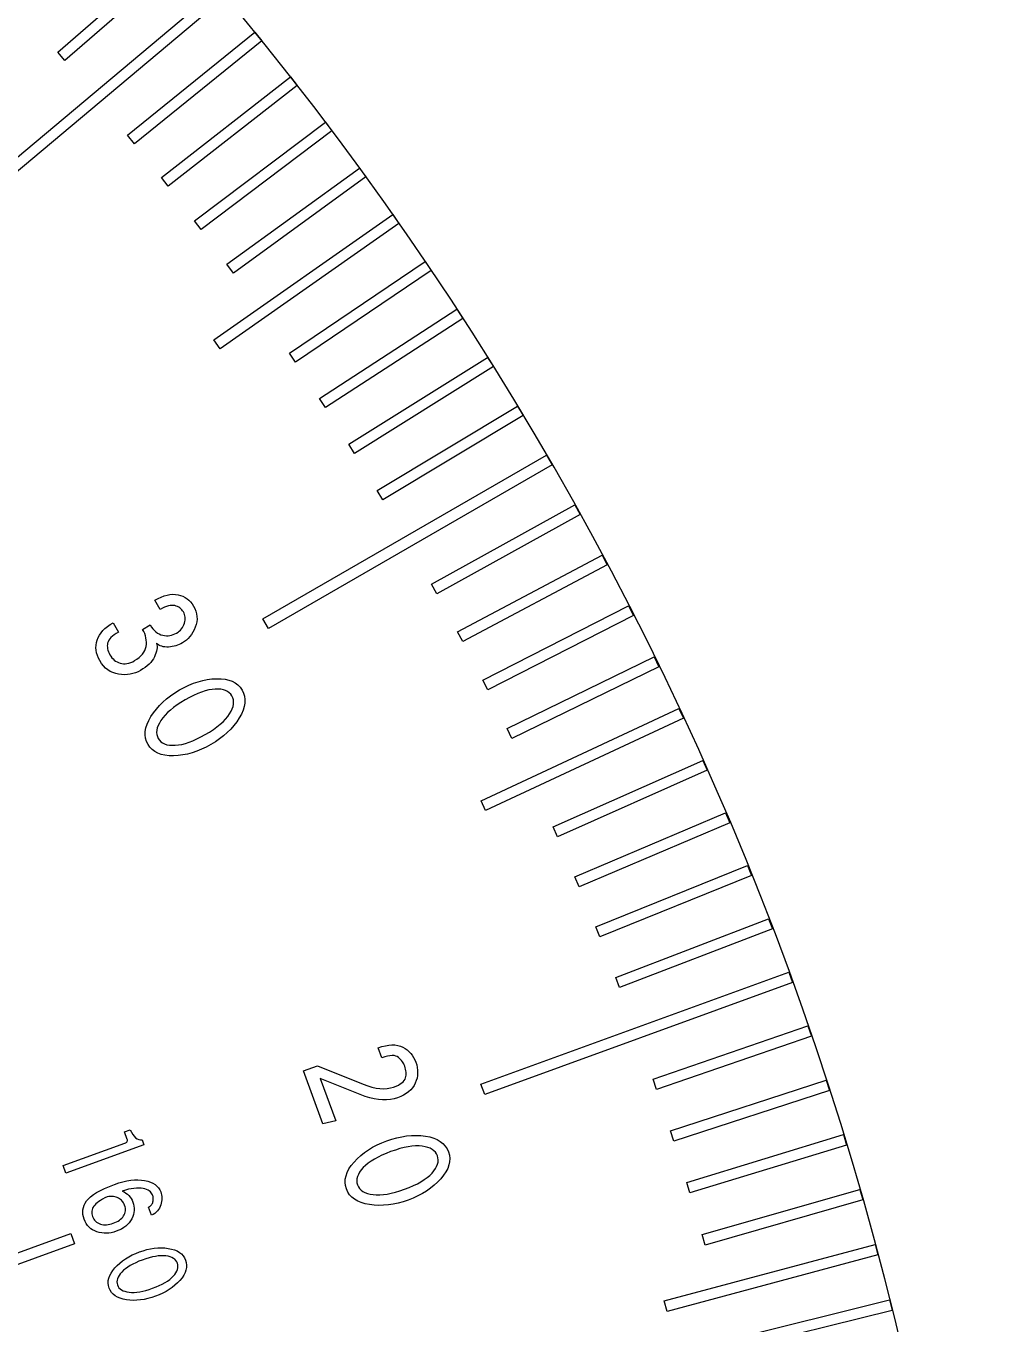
# Model space of a CAD drawing. Header units: millimetres. Extents: x -60 to 60, y -10 to 60.
# Drawn here: x 42.37 to 60, y 14.17 to 37.95 of the extents above; entities that cross this region are included whole.
import ezdxf

# ---------------------------------------------------------------- set-up
doc = ezdxf.new("R2010")
doc.units = ezdxf.units.MM
doc.layers.get('0').update_dxf_attribs({"linetype": 'CONTINUOUS'})

msp = doc.modelspace()

# ---------------------------------------------------------------- linework, layer by layer
at = {"color": 7, "linetype": 'CONTINUOUS', "lineweight": -3}
for p, q in [((44.734, 27.431), (44.793, 27.462)), ((44.833, 27.26), (44.734, 27.431)), ((44.793, 27.462), (44.85, 27.488)), ((44.85, 27.488), (44.905, 27.509)), ((44.905, 27.509), (44.958, 27.524)), ((44.958, 27.524), (45.011, 27.533)), ((45.011, 27.533), (45.061, 27.538)), ((45.061, 27.538), (45.11, 27.536)), ((45.11, 27.536), (45.158, 27.529)), ((45.158, 27.529), (45.204, 27.517)), ((45.204, 27.517), (45.246, 27.501)), ((45.246, 27.501), (45.286, 27.482)), ((45.286, 27.482), (45.323, 27.458)), ((45.323, 27.458), (45.357, 27.43)), ((45.357, 27.43), (45.389, 27.398)), ((45.389, 27.398), (45.417, 27.362)), ((45.417, 27.362), (45.443, 27.321)), ((44.873, 27.283), (44.833, 27.26)), ((44.912, 27.3), (44.873, 27.283)), ((44.948, 27.315), (44.912, 27.3)), ((44.983, 27.326), (44.948, 27.315)), ((45.015, 27.333), (44.983, 27.326)), ((45.046, 27.336), (45.015, 27.333)), ((45.075, 27.336), (45.046, 27.336)), ((45.101, 27.331), (45.075, 27.336)), ((45.126, 27.323), (45.101, 27.331)), ((45.15, 27.314), (45.126, 27.323)), ((45.172, 27.302), (45.15, 27.314)), ((45.191, 27.289), (45.172, 27.302)), ((45.21, 27.273), (45.191, 27.289)), ((45.227, 27.255), (45.21, 27.273)), ((45.243, 27.236), (45.227, 27.255)), ((45.257, 27.214), (45.243, 27.236)), ((45.268, 27.191), (45.257, 27.214)), ((45.277, 27.168), (45.268, 27.191)), ((45.284, 27.143), (45.277, 27.168)), ((45.287, 27.118), (45.284, 27.143)), ((45.288, 27.092), (45.287, 27.118)), ((45.443, 27.321), (45.467, 27.275)), ((45.467, 27.275), (45.486, 27.227)), ((45.486, 27.227), (45.498, 27.18)), ((45.498, 27.18), (45.505, 27.132)), ((45.505, 27.132), (45.506, 27.084)), ((43.781, 26.873), (43.82, 26.911)), ((43.82, 26.911), (43.864, 26.949)), ((43.864, 26.949), (43.913, 26.984)), ((43.913, 26.984), (43.967, 27.018)), ((43.967, 27.018), (44.066, 26.847)), ((44.51, 26.896), (44.649, 26.977)), ((44.531, 26.856), (44.51, 26.896)), ((44.649, 26.977), (44.673, 26.938)), ((44.673, 26.938), (44.698, 26.905)), ((44.698, 26.905), (44.724, 26.876)), ((45.182, 26.862), (45.204, 26.882)), ((45.204, 26.882), (45.223, 26.905)), ((45.223, 26.905), (45.24, 26.928)), ((45.24, 26.928), (45.255, 26.953)), ((45.255, 26.953), (45.266, 26.98)), ((45.266, 26.98), (45.276, 27.009)), ((45.276, 27.009), (45.283, 27.037)), ((45.283, 27.037), (45.287, 27.065)), ((45.287, 27.065), (45.288, 27.092)), ((45.454, 26.889), (45.431, 26.844)), ((45.474, 26.937), (45.454, 26.889)), ((45.49, 26.986), (45.474, 26.937)), ((45.501, 27.035), (45.49, 26.986)), ((45.506, 27.084), (45.501, 27.035)), ((43.656, 26.606), (43.664, 26.653)), ((43.664, 26.653), (43.677, 26.7)), ((43.677, 26.7), (43.695, 26.746)), ((43.695, 26.746), (43.719, 26.789)), ((43.719, 26.789), (43.747, 26.832)), ((43.747, 26.832), (43.781, 26.873)), ((43.868, 26.644), (43.863, 26.619)), ((43.876, 26.669), (43.868, 26.644)), ((43.888, 26.696), (43.876, 26.669)), ((43.906, 26.721), (43.888, 26.696)), ((43.928, 26.746), (43.906, 26.721)), ((43.956, 26.772), (43.928, 26.746)), ((43.987, 26.797), (43.956, 26.772)), ((44.024, 26.823), (43.987, 26.797)), ((44.066, 26.847), (44.024, 26.823)), ((44.548, 26.817), (44.531, 26.856)), ((44.561, 26.778), (44.548, 26.817)), ((44.571, 26.739), (44.561, 26.778)), ((44.577, 26.7), (44.571, 26.739)), ((44.58, 26.661), (44.577, 26.7)), ((44.579, 26.622), (44.58, 26.661)), ((44.724, 26.876), (44.752, 26.85)), ((44.752, 26.85), (44.782, 26.828)), ((44.785, 26.622), (44.764, 26.64)), ((44.764, 26.64), (44.77, 26.613)), ((44.782, 26.828), (44.813, 26.811)), ((44.813, 26.811), (44.845, 26.798)), ((44.845, 26.798), (44.879, 26.789)), ((44.879, 26.789), (44.913, 26.783)), ((44.913, 26.783), (44.946, 26.78)), ((44.946, 26.78), (44.979, 26.78)), ((44.979, 26.78), (45.01, 26.784)), ((45.01, 26.784), (45.041, 26.791)), ((45.041, 26.791), (45.072, 26.799)), ((45.072, 26.799), (45.102, 26.811)), ((45.102, 26.811), (45.131, 26.827)), ((45.131, 26.827), (45.158, 26.843)), ((45.158, 26.843), (45.182, 26.862)), ((45.239, 26.646), (45.209, 26.631)), ((45.277, 26.671), (45.239, 26.646)), ((45.313, 26.7), (45.277, 26.671)), ((45.346, 26.731), (45.313, 26.7)), ((45.377, 26.765), (45.346, 26.731)), ((45.405, 26.803), (45.377, 26.765)), ((45.431, 26.844), (45.405, 26.803)), ((43.654, 26.559), (43.656, 26.606)), ((43.657, 26.512), (43.654, 26.559)), ((43.666, 26.464), (43.657, 26.512)), ((43.68, 26.417), (43.666, 26.464)), ((43.699, 26.37), (43.68, 26.417)), ((43.863, 26.619), (43.861, 26.593)), ((43.861, 26.593), (43.863, 26.567)), ((43.863, 26.567), (43.867, 26.54)), ((43.867, 26.54), (43.873, 26.513)), ((43.873, 26.513), (43.883, 26.485)), ((43.883, 26.485), (43.895, 26.458)), ((43.895, 26.458), (43.909, 26.431)), ((43.909, 26.431), (43.927, 26.403)), ((43.927, 26.403), (43.947, 26.377)), ((44.445, 26.379), (44.479, 26.409)), ((44.479, 26.409), (44.508, 26.441)), ((44.508, 26.441), (44.532, 26.475)), ((44.532, 26.475), (44.551, 26.51)), ((44.551, 26.51), (44.565, 26.545)), ((44.565, 26.545), (44.574, 26.583)), ((44.574, 26.583), (44.579, 26.622)), ((44.742, 26.428), (44.726, 26.393)), ((44.754, 26.461), (44.742, 26.428)), ((44.764, 26.494), (44.754, 26.461)), ((44.77, 26.526), (44.764, 26.494)), ((44.77, 26.613), (44.773, 26.585)), ((44.773, 26.556), (44.77, 26.526)), ((44.773, 26.585), (44.773, 26.556)), ((44.808, 26.607), (44.785, 26.622)), ((44.833, 26.595), (44.808, 26.607)), ((44.859, 26.585), (44.833, 26.595)), ((44.888, 26.577), (44.859, 26.585)), ((44.918, 26.573), (44.888, 26.577)), ((44.95, 26.571), (44.918, 26.573)), ((44.984, 26.571), (44.95, 26.571)), ((45.018, 26.575), (44.984, 26.571)), ((45.052, 26.579), (45.018, 26.575)), ((45.085, 26.586), (45.052, 26.579)), ((45.117, 26.594), (45.085, 26.586)), ((45.148, 26.605), (45.117, 26.594)), ((45.179, 26.617), (45.148, 26.605)), ((45.209, 26.631), (45.179, 26.617)), ((43.723, 26.323), (43.699, 26.37)), ((43.756, 26.272), (43.723, 26.323)), ((43.791, 26.227), (43.756, 26.272)), ((43.83, 26.187), (43.791, 26.227)), ((43.872, 26.153), (43.83, 26.187)), ((43.947, 26.377), (43.967, 26.354)), ((43.967, 26.354), (43.99, 26.333)), ((43.99, 26.333), (44.014, 26.315)), ((44.014, 26.315), (44.04, 26.3)), ((44.04, 26.3), (44.067, 26.286)), ((44.067, 26.286), (44.097, 26.275)), ((44.097, 26.275), (44.127, 26.268)), ((44.127, 26.268), (44.158, 26.264)), ((44.158, 26.264), (44.19, 26.264)), ((44.19, 26.264), (44.223, 26.268)), ((44.223, 26.268), (44.256, 26.276)), ((44.256, 26.276), (44.291, 26.287)), ((44.291, 26.287), (44.327, 26.303)), ((44.327, 26.303), (44.362, 26.323)), ((44.362, 26.323), (44.406, 26.35)), ((44.406, 26.35), (44.445, 26.379)), ((44.515, 26.17), (44.47, 26.143)), ((44.556, 26.199), (44.515, 26.17)), ((44.594, 26.229), (44.556, 26.199)), ((44.628, 26.259), (44.594, 26.229)), ((44.659, 26.29), (44.628, 26.259)), ((44.685, 26.324), (44.659, 26.29)), ((44.708, 26.358), (44.685, 26.324)), ((44.726, 26.393), (44.708, 26.358)), ((43.916, 26.126), (43.872, 26.153)), ((43.964, 26.103), (43.916, 26.126)), ((44.016, 26.086), (43.964, 26.103)), ((44.07, 26.074), (44.016, 26.086)), ((44.125, 26.067), (44.07, 26.074)), ((44.178, 26.065), (44.125, 26.067)), ((44.231, 26.067), (44.178, 26.065)), ((44.281, 26.074), (44.231, 26.067)), ((44.331, 26.085), (44.281, 26.074)), ((44.378, 26.1), (44.331, 26.085)), ((44.425, 26.119), (44.378, 26.1)), ((44.47, 26.143), (44.425, 26.119)), ((45.44, 25.907), (45.525, 25.935)), ((45.525, 25.935), (45.61, 25.959)), ((45.61, 25.959), (45.695, 25.975)), ((45.695, 25.975), (45.78, 25.987)), ((45.78, 25.987), (45.865, 25.992)), ((45.865, 25.992), (45.947, 25.991)), ((45.947, 25.991), (46.022, 25.983)), ((46.022, 25.983), (46.09, 25.967)), ((46.09, 25.967), (46.152, 25.944)), ((46.152, 25.944), (46.207, 25.915)), ((45.023, 25.68), (45.101, 25.734)), ((45.101, 25.734), (45.185, 25.785)), ((45.185, 25.785), (45.27, 25.832)), ((45.27, 25.832), (45.355, 25.872)), ((45.355, 25.872), (45.44, 25.907)), ((45.518, 25.719), (45.444, 25.685)), ((45.589, 25.746), (45.518, 25.719)), ((45.656, 25.769), (45.589, 25.746)), ((45.721, 25.785), (45.656, 25.769)), ((45.782, 25.796), (45.721, 25.785)), ((45.84, 25.801), (45.782, 25.796)), ((45.894, 25.801), (45.84, 25.801)), ((45.944, 25.797), (45.894, 25.801)), ((45.989, 25.788), (45.944, 25.797)), ((46.03, 25.774), (45.989, 25.788)), ((46.065, 25.757), (46.03, 25.774)), ((46.097, 25.734), (46.065, 25.757)), ((46.123, 25.707), (46.097, 25.734)), ((46.146, 25.675), (46.123, 25.707)), ((46.207, 25.915), (46.255, 25.877)), ((46.255, 25.877), (46.296, 25.834)), ((46.296, 25.834), (46.332, 25.782)), ((46.332, 25.782), (46.358, 25.727)), ((46.358, 25.727), (46.376, 25.669)), ((44.761, 25.436), (44.818, 25.502)), ((44.818, 25.502), (44.881, 25.564)), ((44.881, 25.564), (44.949, 25.623)), ((44.949, 25.623), (45.023, 25.68)), ((45.077, 25.465), (45.019, 25.417)), ((45.142, 25.511), (45.077, 25.465)), ((45.212, 25.557), (45.142, 25.511)), ((45.287, 25.603), (45.212, 25.557)), ((45.367, 25.647), (45.287, 25.603)), ((45.444, 25.685), (45.367, 25.647)), ((46.162, 25.64), (46.146, 25.675)), ((46.151, 25.439), (46.166, 25.483)), ((46.172, 25.603), (46.162, 25.64)), ((46.166, 25.483), (46.174, 25.525)), ((46.176, 25.564), (46.172, 25.603)), ((46.174, 25.525), (46.176, 25.564)), ((46.37, 25.482), (46.35, 25.414)), ((46.382, 25.546), (46.37, 25.482)), ((46.376, 25.669), (46.383, 25.608)), ((46.383, 25.608), (46.382, 25.546)), ((44.591, 25.157), (44.621, 25.226)), ((44.621, 25.226), (44.661, 25.297)), ((44.661, 25.297), (44.708, 25.368)), ((44.708, 25.368), (44.761, 25.436)), ((44.845, 25.226), (44.816, 25.179)), ((44.879, 25.275), (44.845, 25.226)), ((44.92, 25.322), (44.879, 25.275)), ((44.967, 25.371), (44.92, 25.322)), ((45.019, 25.417), (44.967, 25.371)), ((45.983, 25.203), (46.029, 25.251)), ((46.029, 25.251), (46.069, 25.299)), ((46.069, 25.299), (46.102, 25.347)), ((46.102, 25.347), (46.13, 25.394)), ((46.13, 25.394), (46.151, 25.439)), ((46.28, 25.273), (46.233, 25.202)), ((46.32, 25.345), (46.28, 25.273)), ((46.35, 25.414), (46.32, 25.345)), ((44.557, 24.962), (44.559, 25.024)), ((44.559, 25.024), (44.57, 25.089)), ((44.57, 25.089), (44.591, 25.157)), ((44.769, 25.046), (44.765, 25.006)), ((44.765, 25.006), (44.769, 24.967)), ((44.778, 25.089), (44.769, 25.046)), ((44.794, 25.132), (44.778, 25.089)), ((44.816, 25.179), (44.794, 25.132)), ((45.656, 24.969), (45.734, 25.015)), ((45.734, 25.015), (45.806, 25.062)), ((45.806, 25.062), (45.871, 25.109)), ((45.871, 25.109), (45.93, 25.156)), ((45.93, 25.156), (45.983, 25.203)), ((46.061, 25.006), (45.993, 24.947)), ((46.123, 25.069), (46.061, 25.006)), ((46.181, 25.134), (46.123, 25.069)), ((46.233, 25.202), (46.181, 25.134)), ((44.565, 24.901), (44.557, 24.962)), ((44.582, 24.844), (44.565, 24.901)), ((44.61, 24.788), (44.582, 24.844)), ((44.644, 24.737), (44.61, 24.788)), ((44.686, 24.693), (44.644, 24.737)), ((44.769, 24.967), (44.779, 24.931)), ((44.779, 24.931), (44.796, 24.895)), ((44.796, 24.895), (44.817, 24.864)), ((44.817, 24.864), (44.845, 24.836)), ((44.845, 24.836), (44.876, 24.814)), ((44.876, 24.814), (44.913, 24.797)), ((44.913, 24.797), (44.954, 24.783)), ((44.954, 24.783), (45, 24.775)), ((45, 24.775), (45.051, 24.771)), ((45.051, 24.771), (45.107, 24.772)), ((45.107, 24.772), (45.166, 24.778)), ((45.166, 24.778), (45.229, 24.789)), ((45.229, 24.789), (45.293, 24.805)), ((45.293, 24.805), (45.361, 24.827)), ((45.361, 24.827), (45.431, 24.854)), ((45.431, 24.854), (45.503, 24.887)), ((45.503, 24.887), (45.578, 24.925)), ((45.578, 24.925), (45.656, 24.969)), ((45.674, 24.739), (45.588, 24.698)), ((45.759, 24.785), (45.674, 24.739)), ((45.842, 24.836), (45.759, 24.785)), ((45.92, 24.89), (45.842, 24.836)), ((45.993, 24.947), (45.92, 24.89)), ((44.734, 24.656), (44.686, 24.693)), ((44.789, 24.627), (44.734, 24.656)), ((44.851, 24.604), (44.789, 24.627)), ((44.919, 24.588), (44.851, 24.604)), ((44.994, 24.58), (44.919, 24.588)), ((45.076, 24.578), (44.994, 24.58)), ((45.161, 24.583), (45.076, 24.578)), ((45.246, 24.595), (45.161, 24.583)), ((45.332, 24.612), (45.246, 24.595)), ((45.417, 24.634), (45.332, 24.612)), ((45.502, 24.663), (45.417, 24.634)), ((45.588, 24.698), (45.502, 24.663)), ((48.893, 19.251), (48.958, 19.268)), ((48.958, 19.268), (49.02, 19.279)), ((49.02, 19.279), (49.078, 19.283)), ((49.078, 19.283), (49.133, 19.282)), ((49.133, 19.282), (49.184, 19.274)), ((49.184, 19.274), (49.232, 19.26)), ((48.824, 19.229), (48.893, 19.251)), ((48.892, 19.044), (48.824, 19.229)), ((48.946, 19.062), (48.892, 19.044)), ((48.995, 19.075), (48.946, 19.062)), ((49.04, 19.083), (48.995, 19.075)), ((49.081, 19.087), (49.04, 19.083)), ((49.117, 19.085), (49.081, 19.087)), ((49.149, 19.078), (49.117, 19.085)), ((49.176, 19.068), (49.149, 19.078)), ((49.199, 19.051), (49.176, 19.068)), ((49.219, 19.033), (49.199, 19.051)), ((49.237, 19.013), (49.219, 19.033)), ((49.232, 19.26), (49.277, 19.241)), ((49.277, 19.241), (49.318, 19.216)), ((49.318, 19.216), (49.356, 19.19)), ((49.356, 19.19), (49.39, 19.161)), ((49.39, 19.161), (49.422, 19.127)), ((49.422, 19.127), (49.45, 19.091)), ((49.45, 19.091), (49.475, 19.053)), ((49.475, 19.053), (49.496, 19.011)), ((47.457, 18.804), (47.711, 18.897)), ((47.81, 17.835), (47.457, 18.804)), ((47.711, 18.897), (48.553, 18.561)), ((49.254, 18.994), (49.237, 19.013)), ((49.269, 18.974), (49.254, 18.994)), ((49.282, 18.955), (49.269, 18.974)), ((49.294, 18.934), (49.282, 18.955)), ((49.304, 18.914), (49.294, 18.934)), ((49.313, 18.893), (49.304, 18.914)), ((49.322, 18.865), (49.313, 18.893)), ((49.329, 18.837), (49.322, 18.865)), ((49.334, 18.81), (49.329, 18.837)), ((49.337, 18.783), (49.334, 18.81)), ((49.496, 19.011), (49.515, 18.966)), ((49.515, 18.966), (49.531, 18.916)), ((49.531, 18.916), (49.542, 18.866)), ((49.542, 18.866), (49.548, 18.818)), ((49.548, 18.818), (49.549, 18.769)), ((48.586, 18.339), (47.765, 18.665)), ((47.765, 18.665), (48.047, 17.893)), ((48.553, 18.561), (48.634, 18.531)), ((49.195, 18.546), (49.23, 18.566)), ((49.23, 18.566), (49.259, 18.587)), ((49.259, 18.587), (49.284, 18.608)), ((49.284, 18.608), (49.304, 18.631)), ((49.304, 18.631), (49.318, 18.654)), ((49.318, 18.654), (49.327, 18.679)), ((49.327, 18.679), (49.333, 18.705)), ((49.333, 18.705), (49.336, 18.73)), ((49.336, 18.73), (49.338, 18.757)), ((49.338, 18.757), (49.337, 18.783)), ((49.506, 18.582), (49.483, 18.538)), ((49.524, 18.627), (49.506, 18.582)), ((49.537, 18.674), (49.524, 18.627)), ((49.546, 18.721), (49.537, 18.674)), ((49.549, 18.769), (49.546, 18.721)), ((48.671, 18.312), (48.586, 18.339)), ((48.634, 18.531), (48.712, 18.508)), ((48.712, 18.508), (48.787, 18.491)), ((48.787, 18.491), (48.858, 18.481)), ((48.858, 18.481), (48.926, 18.479)), ((48.926, 18.479), (48.991, 18.482)), ((48.991, 18.482), (49.051, 18.493)), ((49.051, 18.493), (49.109, 18.509)), ((49.109, 18.509), (49.154, 18.527)), ((49.154, 18.527), (49.195, 18.546)), ((49.238, 18.335), (49.18, 18.312)), ((49.292, 18.362), (49.238, 18.335)), ((49.34, 18.391), (49.292, 18.362)), ((49.383, 18.424), (49.34, 18.391)), ((49.421, 18.46), (49.383, 18.424)), ((49.454, 18.497), (49.421, 18.46)), ((49.483, 18.538), (49.454, 18.497)), ((48.752, 18.293), (48.671, 18.312)), ((48.831, 18.28), (48.752, 18.293)), ((48.906, 18.273), (48.831, 18.28)), ((48.979, 18.273), (48.906, 18.273)), ((49.049, 18.28), (48.979, 18.273)), ((49.116, 18.292), (49.049, 18.28)), ((49.18, 18.312), (49.116, 18.292)), ((48.047, 17.893), (47.81, 17.835)), ((44.176, 17.689), (44.282, 17.727)), ((44.227, 17.551), (44.176, 17.689)), ((44.282, 17.727), (44.304, 17.681)), ((44.304, 17.681), (44.328, 17.641)), ((44.328, 17.641), (44.354, 17.608)), ((44.354, 17.608), (44.38, 17.582)), ((49.257, 17.6), (49.345, 17.613)), ((49.345, 17.613), (49.433, 17.622)), ((49.433, 17.622), (49.52, 17.623)), ((49.52, 17.623), (49.605, 17.62)), ((49.605, 17.62), (49.69, 17.61)), ((49.69, 17.61), (49.77, 17.595)), ((43.054, 17.072), (44.186, 17.484)), ((44.534, 17.454), (43.104, 16.933)), ((44.186, 17.484), (44.199, 17.49)), ((44.199, 17.49), (44.21, 17.496)), ((44.21, 17.496), (44.219, 17.503)), ((44.219, 17.503), (44.225, 17.512)), ((44.225, 17.512), (44.229, 17.52)), ((44.23, 17.54), (44.227, 17.551)), ((44.229, 17.52), (44.23, 17.53)), ((44.23, 17.53), (44.23, 17.54)), ((44.38, 17.582), (44.408, 17.562)), ((44.408, 17.562), (44.438, 17.549)), ((44.438, 17.549), (44.469, 17.543)), ((44.469, 17.543), (44.502, 17.543)), ((44.502, 17.543), (44.534, 17.454)), ((48.647, 17.359), (48.724, 17.406)), ((48.724, 17.406), (48.806, 17.449)), ((48.806, 17.449), (48.893, 17.489)), ((48.893, 17.489), (48.984, 17.525)), ((48.984, 17.525), (49.076, 17.555)), ((49.076, 17.555), (49.167, 17.58)), ((49.222, 17.381), (49.14, 17.356)), ((49.167, 17.58), (49.257, 17.6)), ((49.301, 17.402), (49.222, 17.381)), ((49.375, 17.416), (49.301, 17.402)), ((49.445, 17.427), (49.375, 17.416)), ((49.512, 17.431), (49.445, 17.427)), ((49.574, 17.431), (49.512, 17.431)), ((49.632, 17.426), (49.574, 17.431)), ((49.686, 17.417), (49.632, 17.426)), ((49.734, 17.404), (49.686, 17.417)), ((49.777, 17.388), (49.734, 17.404)), ((49.77, 17.595), (49.843, 17.574)), ((49.814, 17.367), (49.777, 17.388)), ((49.846, 17.344), (49.814, 17.367)), ((49.843, 17.574), (49.907, 17.546)), ((49.907, 17.546), (49.964, 17.513)), ((49.964, 17.513), (50.013, 17.475)), ((50.013, 17.475), (50.054, 17.429)), ((50.054, 17.429), (50.087, 17.38)), ((50.087, 17.38), (50.113, 17.322)), ((48.332, 17.071), (48.384, 17.135)), ((48.384, 17.135), (48.442, 17.196)), ((48.442, 17.196), (48.506, 17.254)), ((48.506, 17.254), (48.574, 17.309)), ((48.574, 17.309), (48.647, 17.359)), ((48.697, 17.154), (48.643, 17.115)), ((48.757, 17.191), (48.697, 17.154)), ((48.823, 17.228), (48.757, 17.191)), ((48.894, 17.262), (48.823, 17.228)), ((48.971, 17.295), (48.894, 17.262)), ((49.053, 17.327), (48.971, 17.295)), ((49.14, 17.356), (49.053, 17.327)), ((49.873, 17.315), (49.846, 17.344)), ((49.895, 17.285), (49.873, 17.315)), ((49.911, 17.249), (49.895, 17.285)), ((49.921, 17.212), (49.911, 17.249)), ((49.913, 17.097), (49.922, 17.135)), ((49.925, 17.174), (49.921, 17.212)), ((49.922, 17.135), (49.925, 17.174)), ((50.113, 17.322), (50.13, 17.263)), ((50.134, 17.142), (50.121, 17.082)), ((50.13, 17.263), (50.137, 17.203)), ((50.137, 17.203), (50.134, 17.142)), ((43.104, 16.933), (43.054, 17.072)), ((48.236, 16.884), (48.258, 16.946)), ((48.258, 16.946), (48.29, 17.009)), ((48.29, 17.009), (48.332, 17.071)), ((48.462, 16.909), (48.446, 16.869)), ((48.486, 16.95), (48.462, 16.909)), ((48.515, 16.991), (48.486, 16.95)), ((48.552, 17.033), (48.515, 16.991)), ((48.595, 17.075), (48.552, 17.033)), ((48.643, 17.115), (48.595, 17.075)), ((49.723, 16.852), (49.77, 16.892)), ((49.77, 16.892), (49.812, 16.934)), ((49.812, 16.934), (49.847, 16.975)), ((49.847, 16.975), (49.875, 17.016)), ((49.875, 17.016), (49.897, 17.056)), ((49.897, 17.056), (49.913, 17.097)), ((50.025, 16.894), (49.974, 16.83)), ((50.067, 16.957), (50.025, 16.894)), ((50.099, 17.02), (50.067, 16.957)), ((50.121, 17.082), (50.099, 17.02)), ((43.735, 16.615), (43.813, 16.652)), ((43.813, 16.652), (43.9, 16.689)), ((43.9, 16.689), (43.997, 16.726)), ((43.997, 16.726), (44.074, 16.753)), ((44.074, 16.753), (44.149, 16.774)), ((44.149, 16.774), (44.221, 16.79)), ((44.221, 16.79), (44.291, 16.801)), ((44.291, 16.801), (44.359, 16.808)), ((44.35, 16.654), (44.301, 16.647)), ((44.396, 16.659), (44.35, 16.654)), ((44.359, 16.808), (44.424, 16.81)), ((44.44, 16.659), (44.396, 16.659)), ((44.424, 16.81), (44.486, 16.806)), ((44.48, 16.656), (44.44, 16.659)), ((44.517, 16.65), (44.48, 16.656)), ((44.486, 16.806), (44.546, 16.798)), ((44.551, 16.642), (44.517, 16.65)), ((44.546, 16.798), (44.603, 16.785)), ((44.603, 16.785), (44.653, 16.769)), ((44.653, 16.769), (44.698, 16.749)), ((44.698, 16.749), (44.738, 16.724)), ((44.738, 16.724), (44.772, 16.696)), ((44.772, 16.696), (44.801, 16.664)), ((44.801, 16.664), (44.824, 16.628)), ((48.221, 16.762), (48.223, 16.823)), ((48.227, 16.703), (48.221, 16.762)), ((48.223, 16.823), (48.236, 16.884)), ((48.244, 16.642), (48.227, 16.703)), ((48.436, 16.83), (48.433, 16.791)), ((48.433, 16.791), (48.436, 16.754)), ((48.446, 16.869), (48.436, 16.83)), ((48.436, 16.754), (48.446, 16.716)), ((48.446, 16.716), (48.462, 16.681)), ((48.462, 16.681), (48.484, 16.649)), ((48.484, 16.649), (48.512, 16.622)), ((49.307, 16.639), (49.391, 16.671)), ((49.391, 16.671), (49.47, 16.705)), ((49.47, 16.705), (49.543, 16.739)), ((49.543, 16.739), (49.609, 16.775)), ((49.609, 16.775), (49.669, 16.813)), ((49.669, 16.813), (49.723, 16.852)), ((49.784, 16.656), (49.712, 16.605)), ((49.852, 16.71), (49.784, 16.656)), ((49.915, 16.768), (49.852, 16.71)), ((49.974, 16.83), (49.915, 16.768)), ((43.458, 16.384), (43.483, 16.423)), ((43.483, 16.423), (43.515, 16.462)), ((43.515, 16.462), (43.556, 16.501)), ((43.556, 16.501), (43.607, 16.539)), ((43.607, 16.539), (43.667, 16.577)), ((43.667, 16.577), (43.735, 16.615)), ((43.706, 16.413), (43.677, 16.391)), ((43.739, 16.434), (43.706, 16.413)), ((43.776, 16.456), (43.739, 16.434)), ((43.817, 16.477), (43.776, 16.456)), ((43.861, 16.498), (43.817, 16.477)), ((43.891, 16.502), (43.861, 16.498)), ((43.92, 16.505), (43.891, 16.502)), ((43.947, 16.506), (43.92, 16.505)), ((43.973, 16.503), (43.947, 16.506)), ((43.998, 16.5), (43.973, 16.503)), ((44.022, 16.494), (43.998, 16.5)), ((44.045, 16.486), (44.022, 16.494)), ((44.066, 16.475), (44.045, 16.486)), ((44.086, 16.464), (44.066, 16.475)), ((44.104, 16.451), (44.086, 16.464)), ((44.121, 16.437), (44.104, 16.451)), ((44.136, 16.421), (44.121, 16.437)), ((44.194, 16.622), (44.136, 16.605)), ((44.136, 16.605), (44.17, 16.587)), ((44.149, 16.404), (44.136, 16.421)), ((44.17, 16.587), (44.203, 16.567)), ((44.249, 16.636), (44.194, 16.622)), ((44.203, 16.567), (44.232, 16.545)), ((44.232, 16.545), (44.258, 16.521)), ((44.301, 16.647), (44.249, 16.636)), ((44.258, 16.521), (44.28, 16.495)), ((44.28, 16.495), (44.3, 16.466)), ((44.3, 16.466), (44.317, 16.435)), ((44.317, 16.435), (44.331, 16.403)), ((44.581, 16.632), (44.551, 16.642)), ((44.608, 16.62), (44.581, 16.632)), ((44.632, 16.606), (44.608, 16.62)), ((44.651, 16.591), (44.632, 16.606)), ((44.668, 16.573), (44.651, 16.591)), ((44.681, 16.554), (44.668, 16.573)), ((44.691, 16.534), (44.681, 16.554)), ((44.696, 16.518), (44.691, 16.534)), ((44.7, 16.503), (44.696, 16.518)), ((44.699, 16.409), (44.702, 16.424)), ((44.702, 16.487), (44.7, 16.503)), ((44.704, 16.472), (44.702, 16.487)), ((44.702, 16.424), (44.704, 16.44)), ((44.704, 16.456), (44.704, 16.472)), ((44.704, 16.44), (44.704, 16.456)), ((44.824, 16.628), (44.842, 16.589)), ((44.842, 16.589), (44.851, 16.562)), ((44.851, 16.562), (44.857, 16.533)), ((44.858, 16.414), (44.852, 16.383)), ((44.857, 16.533), (44.861, 16.504)), ((44.862, 16.445), (44.858, 16.414)), ((44.861, 16.504), (44.862, 16.475)), ((44.862, 16.475), (44.862, 16.445)), ((48.27, 16.586), (48.244, 16.642)), ((48.303, 16.536), (48.27, 16.586)), ((48.344, 16.491), (48.303, 16.536)), ((48.393, 16.453), (48.344, 16.491)), ((48.45, 16.419), (48.393, 16.453)), ((48.515, 16.392), (48.45, 16.419)), ((48.512, 16.622), (48.544, 16.598)), ((48.544, 16.598), (48.583, 16.578)), ((48.583, 16.578), (48.627, 16.562)), ((48.627, 16.562), (48.676, 16.549)), ((48.676, 16.549), (48.731, 16.541)), ((48.731, 16.541), (48.791, 16.536)), ((48.791, 16.536), (48.854, 16.535)), ((48.854, 16.535), (48.921, 16.541)), ((48.921, 16.541), (48.991, 16.55)), ((48.991, 16.55), (49.065, 16.565)), ((49.065, 16.565), (49.142, 16.585)), ((49.142, 16.585), (49.222, 16.609)), ((49.222, 16.609), (49.307, 16.639)), ((49.376, 16.44), (49.284, 16.409)), ((49.467, 16.476), (49.376, 16.44)), ((49.553, 16.515), (49.467, 16.476)), ((49.635, 16.558), (49.553, 16.515)), ((49.712, 16.605), (49.635, 16.558)), ((43.413, 16.219), (43.416, 16.261)), ((43.416, 16.176), (43.413, 16.219)), ((43.416, 16.261), (43.425, 16.302)), ((43.424, 16.132), (43.416, 16.176)), ((43.425, 16.302), (43.439, 16.344)), ((43.439, 16.344), (43.458, 16.384)), ((43.578, 16.237), (43.576, 16.214)), ((43.576, 16.214), (43.578, 16.189)), ((43.582, 16.26), (43.578, 16.237)), ((43.578, 16.189), (43.582, 16.165)), ((43.59, 16.283), (43.582, 16.26)), ((43.6, 16.305), (43.59, 16.283)), ((43.614, 16.326), (43.6, 16.305)), ((43.631, 16.348), (43.614, 16.326)), ((43.652, 16.37), (43.631, 16.348)), ((43.677, 16.391), (43.652, 16.37)), ((44.161, 16.386), (44.149, 16.404)), ((44.171, 16.366), (44.161, 16.386)), ((44.18, 16.346), (44.171, 16.366)), ((44.174, 16.171), (44.184, 16.193)), ((44.189, 16.318), (44.18, 16.346)), ((44.184, 16.193), (44.191, 16.217)), ((44.194, 16.292), (44.189, 16.318)), ((44.191, 16.217), (44.195, 16.241)), ((44.196, 16.267), (44.194, 16.292)), ((44.195, 16.241), (44.196, 16.267)), ((44.34, 16.174), (44.327, 16.135)), ((44.331, 16.403), (44.342, 16.365)), ((44.349, 16.212), (44.34, 16.174)), ((44.342, 16.365), (44.35, 16.327)), ((44.353, 16.251), (44.349, 16.212)), ((44.35, 16.327), (44.354, 16.289)), ((44.354, 16.289), (44.353, 16.251)), ((44.619, 16.311), (44.634, 16.32)), ((44.673, 16.161), (44.619, 16.311)), ((44.634, 16.32), (44.648, 16.33)), ((44.648, 16.33), (44.66, 16.341)), ((44.66, 16.341), (44.671, 16.353)), ((44.671, 16.353), (44.681, 16.365)), ((44.705, 16.177), (44.673, 16.161)), ((44.681, 16.365), (44.688, 16.379)), ((44.688, 16.379), (44.694, 16.393)), ((44.694, 16.393), (44.699, 16.409)), ((44.734, 16.196), (44.705, 16.177)), ((44.76, 16.217), (44.734, 16.196)), ((44.782, 16.239), (44.76, 16.217)), ((44.802, 16.265), (44.782, 16.239)), ((44.819, 16.291), (44.802, 16.265)), ((44.833, 16.32), (44.819, 16.291)), ((44.844, 16.351), (44.833, 16.32)), ((44.852, 16.383), (44.844, 16.351)), ((48.587, 16.37), (48.515, 16.392)), ((48.667, 16.355), (48.587, 16.37)), ((48.752, 16.345), (48.667, 16.355)), ((48.838, 16.341), (48.752, 16.345)), ((48.925, 16.343), (48.838, 16.341)), ((49.013, 16.351), (48.925, 16.343)), ((49.102, 16.365), (49.013, 16.351)), ((49.192, 16.384), (49.102, 16.365)), ((49.284, 16.409), (49.192, 16.384)), ((43.438, 16.087), (43.424, 16.132)), ((43.455, 16.046), (43.438, 16.087)), ((43.476, 16.008), (43.455, 16.046)), ((43.5, 15.973), (43.476, 16.008)), ((43.528, 15.942), (43.5, 15.973)), ((43.559, 15.915), (43.528, 15.942)), ((43.582, 16.165), (43.59, 16.141)), ((43.59, 16.141), (43.601, 16.115)), ((43.601, 16.115), (43.614, 16.091)), ((43.614, 16.091), (43.629, 16.069)), ((43.629, 16.069), (43.646, 16.05)), ((43.646, 16.05), (43.666, 16.034)), ((43.666, 16.034), (43.687, 16.02)), ((43.687, 16.02), (43.711, 16.008)), ((43.711, 16.008), (43.736, 15.999)), ((43.736, 15.999), (43.763, 15.993)), ((43.763, 15.993), (43.791, 15.988)), ((43.791, 15.988), (43.819, 15.987)), ((43.819, 15.987), (43.849, 15.987)), ((43.849, 15.987), (43.878, 15.991)), ((43.878, 15.991), (43.909, 15.996)), ((43.909, 15.996), (43.94, 16.004)), ((43.94, 16.004), (43.972, 16.015)), ((43.972, 16.015), (44.003, 16.027)), ((44.003, 16.027), (44.032, 16.041)), ((44.032, 16.041), (44.059, 16.055)), ((44.059, 16.055), (44.084, 16.072)), ((44.084, 16.072), (44.106, 16.089)), ((44.106, 16.089), (44.127, 16.107)), ((44.127, 16.107), (44.145, 16.128)), ((44.145, 16.128), (44.161, 16.148)), ((44.161, 16.148), (44.174, 16.171)), ((44.201, 15.962), (44.163, 15.934)), ((44.234, 15.992), (44.201, 15.962)), ((44.264, 16.024), (44.234, 15.992)), ((44.289, 16.059), (44.264, 16.024)), ((44.31, 16.097), (44.289, 16.059)), ((44.327, 16.135), (44.31, 16.097)), ((43.594, 15.892), (43.559, 15.915)), ((43.631, 15.873), (43.594, 15.892)), ((43.673, 15.857), (43.631, 15.873)), ((43.716, 15.845), (43.673, 15.857)), ((43.759, 15.837), (43.716, 15.845)), ((43.803, 15.832), (43.759, 15.837)), ((43.847, 15.832), (43.803, 15.832)), ((43.891, 15.835), (43.847, 15.832)), ((43.936, 15.841), (43.891, 15.835)), ((43.981, 15.852), (43.936, 15.841)), ((44.026, 15.867), (43.981, 15.852)), ((44.076, 15.887), (44.026, 15.867)), ((44.122, 15.909), (44.076, 15.887)), ((44.163, 15.934), (44.122, 15.909)), ((44.317, 15.433), (44.382, 15.462)), ((44.382, 15.462), (44.451, 15.49)), ((44.451, 15.49), (44.52, 15.512)), ((44.52, 15.512), (44.588, 15.531)), ((44.588, 15.531), (44.655, 15.546)), ((44.655, 15.546), (44.722, 15.556)), ((44.722, 15.556), (44.787, 15.562)), ((44.787, 15.562), (44.853, 15.563)), ((44.853, 15.563), (44.917, 15.561)), ((44.917, 15.561), (44.98, 15.553)), ((44.98, 15.553), (45.04, 15.542)), ((45.04, 15.542), (45.095, 15.526)), ((45.095, 15.526), (45.143, 15.506)), ((45.143, 15.506), (45.186, 15.481)), ((45.186, 15.481), (45.223, 15.452)), ((44, 15.197), (44.045, 15.243)), ((44.045, 15.243), (44.092, 15.286)), ((44.092, 15.286), (44.143, 15.328)), ((44.143, 15.328), (44.198, 15.365)), ((44.198, 15.365), (44.256, 15.4)), ((44.281, 15.239), (44.236, 15.212)), ((44.256, 15.4), (44.317, 15.433)), ((44.33, 15.267), (44.281, 15.239)), ((44.383, 15.292), (44.33, 15.267)), ((44.441, 15.317), (44.383, 15.292)), ((44.503, 15.341), (44.441, 15.317)), ((44.568, 15.363), (44.503, 15.341)), ((44.63, 15.382), (44.568, 15.363)), ((44.688, 15.397), (44.63, 15.382)), ((44.744, 15.408), (44.688, 15.397)), ((44.797, 15.416), (44.744, 15.408)), ((44.847, 15.419), (44.797, 15.416)), ((44.893, 15.419), (44.847, 15.419)), ((44.937, 15.416), (44.893, 15.419)), ((44.977, 15.409), (44.937, 15.416)), ((45.013, 15.399), (44.977, 15.409)), ((45.045, 15.387), (45.013, 15.399)), ((45.074, 15.371), (45.045, 15.387)), ((45.098, 15.354), (45.074, 15.371)), ((45.118, 15.332), (45.098, 15.354)), ((45.134, 15.31), (45.118, 15.332)), ((45.146, 15.282), (45.134, 15.31)), ((45.154, 15.255), (45.146, 15.282)), ((45.157, 15.226), (45.154, 15.255)), ((45.155, 15.197), (45.157, 15.226)), ((45.223, 15.452), (45.254, 15.418)), ((45.254, 15.418), (45.278, 15.381)), ((45.278, 15.381), (45.298, 15.338)), ((45.298, 15.338), (45.31, 15.293)), ((45.31, 15.293), (45.315, 15.248)), ((45.315, 15.248), (45.313, 15.203)), ((43.88, 14.963), (43.89, 15.009)), ((43.89, 15.009), (43.906, 15.055)), ((43.906, 15.055), (43.93, 15.102)), ((43.93, 15.102), (43.962, 15.149)), ((43.962, 15.149), (44, 15.197)), ((44.047, 14.998), (44.04, 14.969)), ((44.06, 15.028), (44.047, 14.998)), ((44.077, 15.058), (44.06, 15.028)), ((44.099, 15.089), (44.077, 15.058)), ((44.127, 15.121), (44.099, 15.089)), ((44.159, 15.152), (44.127, 15.121)), ((44.195, 15.182), (44.159, 15.152)), ((44.236, 15.212), (44.195, 15.182)), ((44.965, 14.956), (45.005, 14.985)), ((45.005, 14.985), (45.04, 15.015)), ((45.04, 15.015), (45.071, 15.046)), ((45.071, 15.046), (45.098, 15.077)), ((45.098, 15.077), (45.119, 15.108)), ((45.119, 15.108), (45.136, 15.138)), ((45.136, 15.138), (45.148, 15.168)), ((45.148, 15.168), (45.155, 15.197)), ((45.232, 15.016), (45.193, 14.968)), ((45.263, 15.064), (45.232, 15.016)), ((45.287, 15.111), (45.263, 15.064)), ((45.304, 15.157), (45.287, 15.111)), ((45.313, 15.203), (45.304, 15.157)), ((43.878, 14.917), (43.88, 14.963)), ((43.883, 14.873), (43.878, 14.917)), ((43.896, 14.827), (43.883, 14.873)), ((43.915, 14.786), (43.896, 14.827)), ((43.94, 14.748), (43.915, 14.786)), ((43.971, 14.714), (43.94, 14.748)), ((44.04, 14.969), (44.037, 14.939)), ((44.037, 14.939), (44.04, 14.912)), ((44.04, 14.912), (44.048, 14.883)), ((44.048, 14.883), (44.06, 14.857)), ((44.06, 14.857), (44.076, 14.833)), ((44.076, 14.833), (44.097, 14.812)), ((44.097, 14.812), (44.121, 14.795)), ((44.121, 14.795), (44.15, 14.779)), ((44.15, 14.779), (44.183, 14.767)), ((44.183, 14.767), (44.22, 14.758)), ((44.22, 14.758), (44.261, 14.751)), ((44.261, 14.751), (44.306, 14.748)), ((44.306, 14.748), (44.354, 14.747)), ((44.354, 14.747), (44.404, 14.751)), ((44.404, 14.751), (44.456, 14.759)), ((44.456, 14.759), (44.511, 14.77)), ((44.511, 14.77), (44.569, 14.785)), ((44.569, 14.785), (44.63, 14.803)), ((44.63, 14.803), (44.693, 14.825)), ((44.693, 14.825), (44.756, 14.849)), ((44.756, 14.849), (44.815, 14.874)), ((44.815, 14.874), (44.87, 14.9)), ((44.87, 14.9), (44.92, 14.927)), ((44.939, 14.765), (44.878, 14.732)), ((44.92, 14.927), (44.965, 14.956)), ((44.997, 14.8), (44.939, 14.765)), ((45.051, 14.838), (44.997, 14.8)), ((45.102, 14.879), (45.051, 14.838)), ((45.149, 14.922), (45.102, 14.879)), ((45.193, 14.968), (45.149, 14.922)), ((44.008, 14.685), (43.971, 14.714)), ((44.05, 14.66), (44.008, 14.685)), ((44.099, 14.64), (44.05, 14.66)), ((44.153, 14.624), (44.099, 14.64)), ((44.213, 14.612), (44.153, 14.624)), ((44.277, 14.604), (44.213, 14.612)), ((44.341, 14.602), (44.277, 14.604)), ((44.406, 14.603), (44.341, 14.602)), ((44.473, 14.609), (44.406, 14.603)), ((44.539, 14.619), (44.473, 14.609)), ((44.607, 14.634), (44.539, 14.619)), ((44.676, 14.653), (44.607, 14.634)), ((44.745, 14.676), (44.676, 14.653)), ((44.813, 14.703), (44.745, 14.676)), ((44.878, 14.732), (44.813, 14.703))]:
    msp.add_line(p, q, dxfattribs=at)
for points in [[(45.348, 39.288), (43.084, 37.32), (42.953, 37.471), (45.217, 39.439)], [(46.027, 38.491), (41.431, 34.634), (41.302, 34.787), (45.898, 38.644)], [(46.692, 37.682), (44.36, 35.794), (44.234, 35.949), (46.566, 37.837)], [(47.342, 36.861), (44.978, 35.014), (44.855, 35.172), (47.219, 37.018)], [(47.978, 36.029), (45.582, 34.224), (45.462, 34.383), (47.858, 36.189)], [(48.6, 35.186), (46.173, 33.423), (46.055, 33.585), (48.482, 35.348)], [(49.206, 34.333), (45.93, 32.038), (45.815, 32.202), (49.092, 34.497)], [(49.798, 33.469), (47.311, 31.791), (47.199, 31.957), (49.686, 33.634)], [(50.375, 32.594), (47.859, 30.961), (47.75, 31.128), (50.266, 32.762)], [(50.936, 31.71), (48.392, 30.121), (48.286, 30.29), (50.83, 31.88)], [(51.482, 30.817), (48.91, 29.271), (48.807, 29.443), (51.379, 30.988)], [(52.012, 29.913), (46.815, 26.913), (46.715, 27.087), (51.912, 30.087)], [(52.526, 29.001), (49.902, 27.547), (49.805, 27.722), (52.429, 29.176)], [(53.024, 28.08), (50.375, 26.672), (50.281, 26.848), (52.93, 28.257)], [(53.506, 27.15), (50.833, 25.788), (50.742, 25.967), (53.415, 27.329)], [(53.971, 26.212), (51.275, 24.897), (51.187, 25.077), (53.884, 26.392)], [(54.421, 25.266), (50.795, 23.576), (50.711, 23.757), (54.336, 25.448)], [(54.853, 24.313), (52.113, 23.093), (52.031, 23.275), (54.772, 24.496)], [(55.269, 23.352), (52.508, 22.18), (52.43, 22.364), (55.191, 23.536)], [(55.668, 22.384), (52.887, 21.26), (52.812, 21.445), (55.594, 22.569)], [(56.051, 21.409), (53.25, 20.334), (53.178, 20.52), (55.979, 21.595)], [(56.416, 20.427), (50.778, 18.375), (50.709, 18.563), (56.347, 20.615)], [(56.764, 19.44), (53.927, 18.463), (53.862, 18.652), (56.699, 19.629)], [(57.094, 18.446), (54.241, 17.519), (54.179, 17.709), (57.032, 18.636)], [(57.408, 17.447), (54.539, 16.57), (54.48, 16.761), (57.349, 17.638)], [(57.703, 16.442), (54.819, 15.615), (54.764, 15.807), (57.648, 16.634)], [(43.26, 15.639), (37.622, 13.587), (37.554, 13.775), (43.192, 15.827)], [(57.981, 15.433), (54.118, 14.397), (54.066, 14.59), (57.93, 15.626)], [(58.242, 14.418), (55.331, 13.693), (55.283, 13.887), (58.194, 14.612)]]:
    msp.add_lwpolyline(points, close=True)
msp.add_arc((0, 0), 60, 0, 180)

doc.saveas('drawing.dxf')
